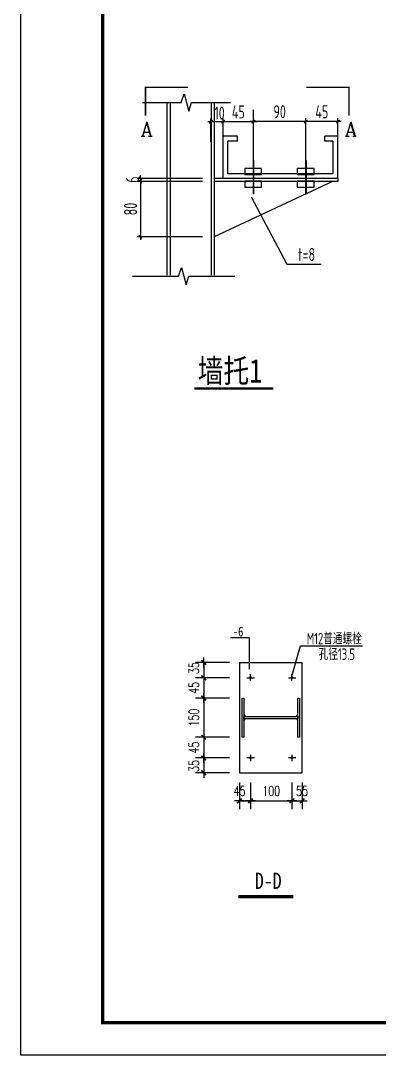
# Model space of a CAD drawing. Extents: x 2303022 to 2899168, y 17226141 to 18257813.
# Drawn here: x 2704377 to 2715305, y 17260315 to 17291885 of the extents above; entities that cross this region are included whole.
import ezdxf
from ezdxf.enums import TextEntityAlignment as Align

# ---------------------------------------------------------------- set-up
doc = ezdxf.new("R2010")
doc.units = 0
doc.header["$LTSCALE"] = 1000
doc.header["$MEASUREMENT"] = 0
doc.layers.get('Defpoints').update_dxf_attribs({"color": 250})
for name, color, linetype in [('1', 7, 'Continuous'), ('2', 2, 'Continuous'), ('3T_WOOD', 21, 'Continuous'), ('C型钢', 6, 'Continuous'), ('OTHER', 7, 'Continuous'), ('PUB_DIM', 161, 'Continuous'), ('PUB_TEXT', 7, 'Continuous'), ('TK', 4, 'Continuous'), ('水平支撑', 4, 'Continuous')]:
    doc.layers.add(name, color=color, linetype=linetype)
doc.styles.add('-宋体', font='', dxfattribs={"width": 0.8})
doc.styles.add('COMP', font='COMPLEX.shx', dxfattribs={"bigfont": 'hztxt'})
doc.styles.add('DIM_FONT', font='SIMPLEX', dxfattribs={"width": 0.7, "bigfont": 'GBCBIG'})
doc.styles.add('TSSD_Dimension', font='Tssdeng.shx', dxfattribs={"width": 0.7, "bigfont": 'hztxt.shx'})
doc.styles.add('TSSD_REIN', font='tssdeng.shx', dxfattribs={"width": 0.7, "bigfont": 'tssdchn.shx'})
doc.styles.get('-宋体').set_extended_font_data('SimSun')
doc.dimstyles.new('dimn', dxfattribs={"dimtxt": 300, "dimasz": 1, "dimexe": 250, "dimexo": 300, "dimgap": 150, "dimtad": 1, "dimdec": 0, "dimzin": 0, "dimdsep": 46, "dimtxsty": 'DIM_FONT', "dimblk": '_DIMX', "dimcen": 0, "dimdle": 100, "dimclrt": 7, "dimadec": 1, "dimazin": 0, "dimtfac": 1, "dimtdec": 0, "dimtix": 1, "dimtmove": 2, "dimatfit": 3, "dimldrblk": 'ARCHTICK', "dimfxl": 0, "dimtolj": 1, "dimtzin": 0, "dimarcsym": 0})
doc.dimstyles.new('TSSD_20_100', dxfattribs={"dimtxt": 350, "dimasz": 100, "dimexe": 100, "dimexo": 250, "dimgap": 100, "dimtad": 1, "dimdec": 0, "dimlfac": 0.2, "dimzin": 0, "dimdsep": 46, "dimtxsty": 'TSSD_Dimension', "dimblk": 'ARCHTICK', "dimblk1": 'ARCHTICK', "dimblk2": 'ARCHTICK', "dimcen": 0, "dimdle": 100, "dimclrt": 7, "dimadec": 0, "dimazin": 0, "dimtfac": 1, "dimtdec": 0, "dimtix": 1, "dimtmove": 2, "dimatfit": 3, "dimfxl": 0, "dimtolj": 1, "dimtzin": 0, "dimarcsym": 0})

# ---------------------------------------------------------------- blocks, each defined once
blk = doc.blocks.new('_ArchTick')
at = {"color": 0, "linetype": 'ByBlock', "const_width": 0.4}
blk.add_lwpolyline([(-0.5, -0.5), (0.5, 0.5)], dxfattribs=at)
blk = doc.blocks.new('*D868')
at = {"layer": 'Defpoints', "color": 0}
for p in [(2711471, 17288806), (2711471, 17287202), (2713065, 17287202)]:
    blk.add_point(p, dxfattribs=at)
at = {"layer": 'PUB_DIM', "color": 0, "lineweight": -2}
for p, q in [((2711471, 17287452), (2711471, 17288906)), ((2713065, 17287452), (2713065, 17288906)), ((2713165, 17288806), (2711371, 17288806))]:
    blk.add_line(p, q, dxfattribs=at)
at = {"layer": 'PUB_DIM', "color": 0, "lineweight": -2, "xscale": 100, "yscale": 100, "zscale": 100, "rotation": 180}
blk.add_blockref('_ArchTick', (2711471, 17288806), dxfattribs=at)
at = {"layer": 'PUB_DIM', "color": 0, "lineweight": -2, "xscale": 100, "yscale": 100, "zscale": 100}
blk.add_blockref('_ArchTick', (2713065, 17288806), dxfattribs=at)
at = {"layer": 'PUB_DIM', "color": 7, "insert": (2712268, 17289106), "char_height": 400, "attachment_point": 5, "style": 'TSSD_Dimension'}
blk.add_mtext('\\A1;90', dxfattribs=at)
blk = doc.blocks.new('*D869')
at = {"layer": 'Defpoints', "color": 0}
for p in [(2713065, 17288806), (2713065, 17287202), (2714043, 17287202)]:
    blk.add_point(p, dxfattribs=at)
at = {"layer": 'PUB_DIM', "color": 0, "lineweight": -2}
for p, q in [((2713065, 17287452), (2713065, 17288906)), ((2714043, 17287452), (2714043, 17288906)), ((2714143, 17288806), (2712965, 17288806))]:
    blk.add_line(p, q, dxfattribs=at)
at = {"layer": 'PUB_DIM', "color": 0, "lineweight": -2, "xscale": 100, "yscale": 100, "zscale": 100, "rotation": 180}
blk.add_blockref('_ArchTick', (2713065, 17288806), dxfattribs=at)
at = {"layer": 'PUB_DIM', "color": 0, "lineweight": -2, "xscale": 100, "yscale": 100, "zscale": 100}
blk.add_blockref('_ArchTick', (2714043, 17288806), dxfattribs=at)
at = {"layer": 'PUB_DIM', "color": 7, "insert": (2713554, 17289106), "char_height": 400, "attachment_point": 5, "style": 'TSSD_Dimension'}
blk.add_mtext('\\A1;45', dxfattribs=at)
blk = doc.blocks.new('*D870')
at = {"layer": 'Defpoints', "color": 0}
for p in [(2710176, 17288801), (2710176, 17287942), (2710548, 17287942)]:
    blk.add_point(p, dxfattribs=at)
at = {"layer": 'PUB_DIM', "color": 0, "lineweight": -2}
for p, q in [((2710176, 17288192), (2710176, 17288901)), ((2710548, 17288192), (2710548, 17288901)), ((2710648, 17288801), (2710076, 17288801))]:
    blk.add_line(p, q, dxfattribs=at)
at = {"layer": 'PUB_DIM', "color": 0, "lineweight": -2, "xscale": 100, "yscale": 100, "zscale": 100, "rotation": 180}
blk.add_blockref('_ArchTick', (2710176, 17288801), dxfattribs=at)
at = {"layer": 'PUB_DIM', "color": 0, "lineweight": -2, "xscale": 100, "yscale": 100, "zscale": 100}
blk.add_blockref('_ArchTick', (2710548, 17288801), dxfattribs=at)
at = {"layer": 'PUB_DIM', "color": 7, "insert": (2710437, 17289064), "char_height": 400, "attachment_point": 5, "style": 'TSSD_Dimension'}
blk.add_mtext('\\A1;10', dxfattribs=at)
blk = doc.blocks.new('*D871')
at = {"layer": 'Defpoints', "color": 0}
for p in [(2710548, 17288801), (2710548, 17287942), (2711471, 17287942)]:
    blk.add_point(p, dxfattribs=at)
at = {"layer": 'PUB_DIM', "color": 0, "lineweight": -2}
for p, q in [((2710548, 17288192), (2710548, 17288901)), ((2711471, 17288192), (2711471, 17288901)), ((2711571, 17288801), (2710448, 17288801))]:
    blk.add_line(p, q, dxfattribs=at)
at = {"layer": 'PUB_DIM', "color": 0, "lineweight": -2, "xscale": 100, "yscale": 100, "zscale": 100, "rotation": 180}
blk.add_blockref('_ArchTick', (2710548, 17288801), dxfattribs=at)
at = {"layer": 'PUB_DIM', "color": 0, "lineweight": -2, "xscale": 100, "yscale": 100, "zscale": 100}
blk.add_blockref('_ArchTick', (2711471, 17288801), dxfattribs=at)
at = {"layer": 'PUB_DIM', "color": 7, "insert": (2711009, 17289101), "char_height": 400, "attachment_point": 5, "style": 'TSSD_Dimension'}
blk.add_mtext('\\A1;45', dxfattribs=at)
blk = doc.blocks.new('*D876')
at = {"layer": 'Defpoints', "color": 0}
for p in [(2708024, 17286981), (2710172, 17287073), (2710172, 17286981)]:
    blk.add_point(p, dxfattribs=at)
at = {"layer": 'PUB_DIM', "color": 0, "lineweight": -2}
for p, q in [((2709922, 17287073), (2707924, 17287073)), ((2709922, 17286981), (2707924, 17286981)), ((2708024, 17287073), (2708024, 17287173)), ((2708024, 17287073), (2708024, 17286981)), ((2708024, 17286981), (2708024, 17286881))]:
    blk.add_line(p, q, dxfattribs=at)
at = {"layer": 'PUB_DIM', "color": 0, "lineweight": -2, "xscale": 100, "yscale": 100, "zscale": 100}
for p, rotation in [((2708024, 17287073), 270), ((2708024, 17286981), 90)]:
    blk.add_blockref('_ArchTick', p, dxfattribs=dict(at, rotation=rotation))
at = {"layer": 'PUB_DIM', "color": 7, "insert": (2707783, 17287038), "char_height": 400, "attachment_point": 5, "rotation": 90, "style": 'TSSD_Dimension'}
blk.add_mtext('\\A1;6', dxfattribs=at)
blk = doc.blocks.new('*D877')
at = {"layer": 'Defpoints', "color": 0}
for p in [(2710172, 17286981), (2708024, 17285294), (2710172, 17285294)]:
    blk.add_point(p, dxfattribs=at)
at = {"layer": 'PUB_DIM', "color": 0, "lineweight": -2}
for p, q in [((2709922, 17286981), (2707924, 17286981)), ((2708024, 17287081), (2708024, 17285194)), ((2709922, 17285294), (2707924, 17285294))]:
    blk.add_line(p, q, dxfattribs=at)
at = {"layer": 'PUB_DIM', "color": 0, "lineweight": -2, "xscale": 100, "yscale": 100, "zscale": 100}
for p, rotation in [((2708024, 17286981), 90), ((2708024, 17285294), 270)]:
    blk.add_blockref('_ArchTick', p, dxfattribs=dict(at, rotation=rotation))
at = {"layer": 'PUB_DIM', "color": 7, "insert": (2707724, 17286137), "char_height": 400, "attachment_point": 5, "rotation": 90, "style": 'TSSD_Dimension'}
blk.add_mtext('\\A1;80', dxfattribs=at)
blk = doc.blocks.new('_DIMX')
blk.add_line((-150, 0), (150, 0))
at = {"const_width": 50}
blk.add_lwpolyline([(-70, -70), (70, 70)], dxfattribs=at)
blk = doc.blocks.new('*D930')
at = {"layer": 'Defpoints', "color": 0}
for p in [(2711041, 17271217), (2709955, 17270020), (2711041, 17270020)]:
    blk.add_point(p, dxfattribs=at)
at = {"layer": 'PUB_DIM', "color": 0, "lineweight": -2}
for p, q in [((2710741, 17271217), (2709705, 17271217)), ((2709955, 17271216), (2709955, 17270021)), ((2710741, 17270020), (2709705, 17270020))]:
    blk.add_line(p, q, dxfattribs=at)
for p, rotation in [((2709955, 17271217), 90), ((2709955, 17270020), 270)]:
    blk.add_blockref('_DIMX', p, dxfattribs=dict(at, rotation=rotation))
at = {"layer": 'PUB_DIM', "color": 7, "insert": (2709655, 17270619), "char_height": 300, "attachment_point": 5, "rotation": 90, "style": 'DIM_FONT'}
blk.add_mtext('\\A1;150', dxfattribs=at)
blk = doc.blocks.new('*D933')
at = {"layer": 'Defpoints', "color": 0}
for p in [(2711041, 17269389), (2709955, 17268935), (2711041, 17268935)]:
    blk.add_point(p, dxfattribs=at)
at = {"layer": 'PUB_DIM', "color": 0, "lineweight": -2}
for p, q in [((2710741, 17269389), (2709705, 17269389)), ((2709955, 17269388), (2709955, 17268936)), ((2710741, 17268935), (2709705, 17268935))]:
    blk.add_line(p, q, dxfattribs=at)
for p, rotation in [((2709955, 17269389), 90), ((2709955, 17268935), 270)]:
    blk.add_blockref('_DIMX', p, dxfattribs=dict(at, rotation=rotation))
at = {"layer": 'PUB_DIM', "color": 7, "insert": (2709655, 17269143), "char_height": 300, "attachment_point": 5, "rotation": 90, "style": 'DIM_FONT'}
blk.add_mtext('\\A1;35', dxfattribs=at)
blk = doc.blocks.new('*D937')
at = {"layer": 'Defpoints', "color": 0}
for p in [(2711041, 17270020), (2709955, 17269389), (2711041, 17269389)]:
    blk.add_point(p, dxfattribs=at)
at = {"layer": 'PUB_DIM', "color": 0, "lineweight": -2}
for p, q in [((2710741, 17270020), (2709705, 17270020)), ((2709955, 17270021), (2709955, 17270022)), ((2709955, 17270020), (2709955, 17269389)), ((2710741, 17269389), (2709705, 17269389)), ((2709955, 17269388), (2709955, 17269387))]:
    blk.add_line(p, q, dxfattribs=at)
for p, rotation in [((2709955, 17270020), 270), ((2709955, 17269389), 90)]:
    blk.add_blockref('_DIMX', p, dxfattribs=dict(at, rotation=rotation))
at = {"layer": 'PUB_DIM', "color": 7, "insert": (2709655, 17269704), "char_height": 300, "attachment_point": 5, "rotation": 90, "style": 'DIM_FONT'}
blk.add_mtext('\\A1;45', dxfattribs=at)
blk = doc.blocks.new('*D941')
at = {"layer": 'Defpoints', "color": 0}
for p in [(2711041, 17271838), (2709955, 17271217), (2711041, 17271217)]:
    blk.add_point(p, dxfattribs=at)
at = {"layer": 'PUB_DIM', "color": 0, "lineweight": -2}
for p, q in [((2710741, 17271838), (2709705, 17271838)), ((2709955, 17271839), (2709955, 17271840)), ((2709955, 17271838), (2709955, 17271217)), ((2710741, 17271217), (2709705, 17271217)), ((2709955, 17271216), (2709955, 17271215))]:
    blk.add_line(p, q, dxfattribs=at)
for p, rotation in [((2709955, 17271838), 270), ((2709955, 17271217), 90)]:
    blk.add_blockref('_DIMX', p, dxfattribs=dict(at, rotation=rotation))
at = {"layer": 'PUB_DIM', "color": 7, "insert": (2709655, 17271528), "char_height": 300, "attachment_point": 5, "rotation": 90, "style": 'DIM_FONT'}
blk.add_mtext('\\A1;45', dxfattribs=at)
blk = doc.blocks.new('*D942')
at = {"layer": 'Defpoints', "color": 0}
for p in [(2711041, 17272302), (2709955, 17271838), (2711041, 17271838)]:
    blk.add_point(p, dxfattribs=at)
at = {"layer": 'PUB_DIM', "color": 0, "lineweight": -2}
for p, q in [((2710741, 17272302), (2709705, 17272302)), ((2709955, 17272301), (2709955, 17271839)), ((2710741, 17271838), (2709705, 17271838))]:
    blk.add_line(p, q, dxfattribs=at)
for p, rotation in [((2709955, 17272302), 90), ((2709955, 17271838), 270)]:
    blk.add_blockref('_DIMX', p, dxfattribs=dict(at, rotation=rotation))
at = {"layer": 'PUB_DIM', "color": 7, "insert": (2709655, 17272130), "char_height": 300, "attachment_point": 5, "rotation": 90, "style": 'DIM_FONT'}
blk.add_mtext('\\A1;35', dxfattribs=at)
blk = doc.blocks.new('GeYuanFrame_72621653', base_point=(20.09, 4.53))
at = {"layer": 'TK'}
blk.add_lwpolyline([(20.09, 4.53), (20.09, 598.53), (966.09, 598.53), (966.09, 4.53)], close=True, dxfattribs=at)
at = {"layer": 'TK', "const_width": 1}
blk.add_lwpolyline([(45.09, 588.53), (956.09, 588.53), (956.09, 14.53), (45.09, 14.53)], close=True, dxfattribs=at)

msp = doc.modelspace()

# ---------------------------------------------------------------- linework, layer by layer
at = {"color": 0, "linetype": 'ByBlock'}
for p, q in [((2708831.3, 17289365.9), (2708831.3, 17284115.5)), ((2708928.6, 17289365.9), (2708928.6, 17284115.5)), ((2710176.1, 17289365.9), (2710176.1, 17284115.5)), ((2710273.4, 17289365.9), (2710273.4, 17284115.5)), ((2714043, 17287072.7), (2710273.4, 17287072.7)), ((2714043, 17286980.5), (2710273.4, 17286980.5)), ((2713875.5, 17286980.5), (2710273.4, 17285293.8)), ((2713064.6, 17287202), (2713064.6, 17286909.4)), ((2714043, 17287072.7), (2714043, 17286980.5))]:
    msp.add_line(p, q, dxfattribs=at)
for p, q in [((2710979.6, 17288356.3), (2710547.6, 17288356.3)), ((2710547.6, 17287072.7), (2710547.6, 17288356.3)), ((2710979.6, 17288212.2), (2710691.6, 17288212.2)), ((2710691.6, 17287216.7), (2710691.6, 17288212.2)), ((2710979.6, 17288212.2), (2710979.6, 17288356.3)), ((2713642.9, 17288212.2), (2713642.9, 17288356.3)), ((2714043, 17288356.3), (2713642.9, 17288356.3)), ((2713890.3, 17288212.2), (2713642.9, 17288212.2)), ((2713890.3, 17288212.2), (2713890.3, 17287216.7)), ((2714043, 17287072.7), (2710547.6, 17287072.7)), ((2713890.3, 17287216.7), (2710691.6, 17287216.7))]:
    msp.add_line(p, q)
at = {"const_width": 43.2}
for points in [[(2708181, 17288984.4), (2708181, 17289848.4), (2709477, 17289848.4)], [(2714379.7, 17288984.4), (2714379.7, 17289848.4), (2713083.7, 17289848.4)]]:
    msp.add_lwpolyline(points, dxfattribs=at)
at = {"color": 0, "linetype": 'ByBlock', "const_width": 60}
for points in [[(2711470.8, 17287202), (2711470.8, 17286675.3)], [(2713070.6, 17287202), (2713070.6, 17286675.3)]]:
    msp.add_lwpolyline(points, dxfattribs=at)
at = {"layer": '2'}
msp.add_lwpolyline([(2711399.2, 17286508.9), (2712483.4, 17284460.2), (2713536, 17284460.2)], dxfattribs=at)
at = {"layer": 'C型钢'}
msp.add_line((2714043, 17287072.7), (2714043, 17288356.3), dxfattribs=at)
at = {"layer": 'Defpoints', "color": 0, "linetype": 'ByBlock'}
for p in [(2710273.4, 17288805.9), (2710273.4, 17287202), (2711470.8, 17287202), (2713070.6, 17287202), (2713070.6, 17287202), (2711470.8, 17286815.7), (2713070.6, 17286815.7)]:
    msp.add_point(p, dxfattribs=at)
at = {"layer": 'OTHER'}
for p, q in [((2709270.6, 17289388.2), (2709354.6, 17289652.2)), ((2709354.6, 17289652.2), (2709498.6, 17289124.2)), ((2708087, 17289388.2), (2709270.6, 17289388.2)), ((2709498.6, 17289124.2), (2709582.6, 17289388.2)), ((2709582.6, 17289388.2), (2710766.2, 17289388.2)), ((2707785.9, 17284092.4), (2709190.3, 17284092.4)), ((2709190.3, 17284092.4), (2709274.3, 17284356.4)), ((2709274.3, 17284356.4), (2709418.3, 17283828.4)), ((2709418.3, 17283828.4), (2709502.3, 17284092.4)), ((2709502.3, 17284092.4), (2710906.8, 17284092.4))]:
    msp.add_line(p, q, dxfattribs=at)
at = {"layer": 'PUB_DIM'}
msp.add_line((2711470.8, 17287634), (2711470.8, 17289165.9), dxfattribs=at)
at = {"layer": 'PUB_DIM', "const_width": 60}
for points in [[(2711471, 17287620.3), (2711471, 17286590.1)], [(2713070.8, 17287620.3), (2713070.8, 17286590.1)]]:
    msp.add_lwpolyline(points, dxfattribs=at)
at = {"layer": 'PUB_DIM'}
for points in [[(2711202.5, 17287191), (2711717.9, 17287191), (2711717.9, 17287373.5), (2711202.5, 17287373.5)], [(2712802.4, 17287191), (2713317.8, 17287191), (2713317.8, 17287373.5), (2712802.4, 17287373.5)], [(2711202.5, 17286804.7), (2711717.9, 17286804.7), (2711717.9, 17286987.2), (2711202.5, 17286987.2)], [(2712802.4, 17286804.7), (2713317.8, 17286804.7), (2713317.8, 17286987.2), (2712802.4, 17286987.2)]]:
    msp.add_lwpolyline(points, close=True, dxfattribs=at)
at = {"layer": 'PUB_TEXT', "const_width": 72}
msp.add_lwpolyline([(2709664, 17280662.8), (2712076.4, 17280662.8)], dxfattribs=at)
at = {"layer": '水平支撑'}
for p, q in [((2711347.4, 17273050.8), (2710765.6, 17273050.8)), ((2711347.4, 17272100.3), (2711347.4, 17273050.8)), ((2712633.9, 17271840.3), (2712900.9, 17272804.6)), ((2712900.9, 17272804.6), (2714790.2, 17272804.6)), ((2711040.6, 17272302.2), (2712952.7, 17272302.2)), ((2711040.6, 17272302.2), (2711040.6, 17268934.8)), ((2712952.7, 17268934.8), (2712952.7, 17272302.2)), ((2711269.7, 17271838), (2711501.4, 17271838)), ((2711380.2, 17271754.8), (2711380.2, 17271942.1)), ((2712533.5, 17271838), (2712765.2, 17271838)), ((2712644, 17271754.8), (2712644, 17271942.1)), ((2711173.5, 17270713.3), (2711230.2, 17270658)), ((2711173.5, 17270523.7), (2711230.2, 17270579.1)), ((2712777, 17270658), (2712826.4, 17270716.5)), ((2712777, 17270579.1), (2712826.4, 17270520.6)), ((2711269.7, 17269399), (2711501.4, 17269399)), ((2711380.2, 17269482.3), (2711380.2, 17269294.9)), ((2711380.2, 17269482.3), (2711380.2, 17269294.9)), ((2712533.5, 17269399), (2712765.2, 17269399)), ((2712644, 17269482.3), (2712644, 17269294.9)), ((2712644, 17269482.3), (2712644, 17269294.9)), ((2711040.6, 17268934.8), (2712952.7, 17268934.8))]:
    msp.add_line(p, q, dxfattribs=at)
at = {"layer": '水平支撑', "const_width": 39.8}
for points in [[(2711360.1, 17271848.4, 1), (2711400.4, 17271848.4, 1)], [(2712623.9, 17271838, 1), (2712664.2, 17271838, 1)], [(2711360.1, 17269388.6, -1), (2711400.4, 17269388.6, -1)], [(2711360.1, 17269388.6, -1), (2711400.4, 17269388.6, -1)], [(2712623.9, 17269399, -1), (2712664.2, 17269399, -1)], [(2712623.9, 17269399, -1), (2712664.2, 17269399, -1)]]:
    msp.add_lwpolyline(points, format="xyb", close=True, dxfattribs=at)
at = {"layer": '水平支撑'}
for points in [[(2711124.2, 17271217.3), (2711173.5, 17271217.3), (2711173.5, 17270019.8), (2711124.2, 17270019.8)], [(2712826.4, 17271217.3), (2712875.8, 17271217.3), (2712875.8, 17270019.8), (2712826.4, 17270019.8)], [(2711173.5, 17270658), (2712826.4, 17270658), (2712826.4, 17270579.1), (2711173.5, 17270579.1)]]:
    msp.add_lwpolyline(points, close=True, dxfattribs=at)
at = {"layer": '水平支撑', "const_width": 100}
msp.add_lwpolyline([(2711009.8, 17265158.3), (2712684.8, 17265158.3)], dxfattribs=at)

# ---------------------------------------------------------------- block references
at = {"layer": '3T_WOOD', "color": 6, "xscale": 100, "yscale": 100, "zscale": 100}
msp.add_blockref('GeYuanFrame_72621653', (2704377, 17260314.9), dxfattribs=at)

# ---------------------------------------------------------------- texts
at = {"style": 'COMP'}
for p in [(2708217.7, 17288578.5), (2714438, 17288578.5)]:
    msp.add_attdef('A', text='', height=432, dxfattribs=at).set_placement(p, align=Align.MIDDLE)
at = {"layer": '1', "linetype": 'Continuous', "style": 'TSSD_REIN', "width": 0.7}
msp.add_text('t=8', height=400, dxfattribs=at).set_placement((2712830.7, 17284551.1))
at = {"layer": 'PUB_TEXT'}
for s, height, style, width, p in [('墙托1', 720, '-宋体', 0.8, (2709769.7, 17280842.5)), ('-6', 300, '-宋体', 0.8, (2710838.3, 17273095.6)), ('M12普通螺栓', 350, 'TSSD_REIN', 0.7, (2713092.3, 17272855.1)), ('孔径13.5', 350, 'TSSD_REIN', 0.7, (2713456.5, 17272379.8)), ('D-D', 500, '-宋体', 0.8, (2711512.8, 17265390.1))]:
    msp.add_text(s, height=height, dxfattribs=dict(at, style=style, width=width)).set_placement(p)

# ---------------------------------------------------------------- dimensions: what is measured, and where the dimension line sits
at = {"layer": 'PUB_DIM'}
for base, p1, p2, angle, text, picture, middle in [((2710176.1, 17288800.6), (2710547.6, 17287942.2), (2710176.1, 17287942.2), 180, '10', '*D870', (2710436.6, 17289063.6)), ((2708024.3, 17286980.5), (2710171.8, 17287072.7), (2710171.8, 17286980.5), 270, '6', '*D876', (2707783.3, 17287038.4))]:
    dim = msp.add_linear_dim(base=base, p1=p1, p2=p2, angle=angle, text=text, dimstyle='TSSD_20_100', override={"dimtxt": 400}, dxfattribs=at)
    dim.commit()
    dim.dimension.update_dxf_attribs({"geometry": picture, "text_midpoint": middle, "dimtype": 129})
for p1, p2, distance, text, picture, middle in [((2711470.8, 17287942.2), (2710547.6, 17287942.2), -858.4, '45', '*D871', (2711009.2, 17289100.6)), ((2713064.6, 17287202), (2711470.8, 17287202), -1603.8, '90', '*D868', (2712267.7, 17289105.9)), ((2714043, 17287202), (2713064.6, 17287202), -1603.8, '45', '*D869', (2713553.8, 17289105.9)), ((2710171.8, 17286980.5), (2710171.8, 17285293.8), -2147.5, '80', '*D877', (2707724.3, 17286137.2))]:
    dim = msp.add_aligned_dim(p1=p1, p2=p2, distance=distance, text=text, dimstyle='TSSD_20_100', override={"dimtxt": 400}, dxfattribs=at)
    dim.commit()
    dim.dimension.update_dxf_attribs({"geometry": picture, "text_midpoint": middle})
for base, p1, p2, picture, middle in [((2709955.1, 17271838), (2711040.6, 17272302.2), (2711040.6, 17271838), '*D942', (2709655.1, 17272130.2)), ((2709955.1, 17268934.8), (2711040.6, 17269388.6), (2711040.6, 17268934.8), '*D933', (2709655.1, 17269142.9))]:
    dim = msp.add_linear_dim(base=base, p1=p1, p2=p2, angle=270, text='35', dimstyle='dimn', dxfattribs=at)
    dim.commit()
    dim.dimension.update_dxf_attribs({"geometry": picture, "text_midpoint": middle, "dimtype": 129})
for p1, p2, text, picture, middle in [((2711040.6, 17271838), (2711040.6, 17271217.3), '45', '*D941', (2709655.1, 17271527.6)), ((2711040.6, 17271217.3), (2711040.6, 17270019.8), '150', '*D930', (2709655.1, 17270618.5)), ((2711040.6, 17270019.8), (2711040.6, 17269388.6), '45', '*D937', (2709655.1, 17269704.2))]:
    dim = msp.add_aligned_dim(p1=p1, p2=p2, distance=-1085.4, text=text, dimstyle='dimn', dxfattribs=at)
    dim.commit()
    dim.dimension.update_dxf_attribs({"geometry": picture, "text_midpoint": middle})
for base, p1, p2, location, text in [((2711380.2, 17268079.5), (2711040.6, 17268934.8), (2711380.2, 17268934.8), (2711047.6, 17268379.5), '45'), ((2712952.7, 17268079.5), (2712644, 17268934.8), (2712952.7, 17268934.8), (2712949, 17268379.5), '55')]:
    msp.add_linear_dim(base=base, p1=p1, p2=p2, angle=0, location=location, text=text, dimstyle='dimn', dxfattribs=at).render()
msp.add_aligned_dim(p1=(2711380.2, 17268934.8), p2=(2712644, 17268934.8), distance=-855.3, text='100', dimstyle='dimn', dxfattribs=at).render()

doc.saveas('drawing.dxf')
